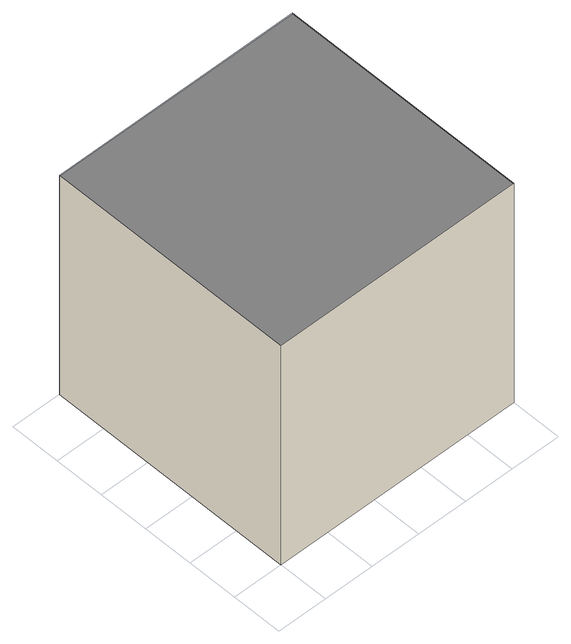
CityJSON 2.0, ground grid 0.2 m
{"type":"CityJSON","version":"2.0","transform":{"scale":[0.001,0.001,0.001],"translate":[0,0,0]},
"CityObjects":{
"object1":{"type":"GenericCityObject","geometry":[{"type":"MultiSurface","lod":"1","boundaries":[[[0,1,2,3]],[[0,3,4,5]],[[3,2,6,4]],[[2,1,7,6]],[[5,4,6,7],[8,9,10,11]],[[1,0,5,7]]],"semantics":{"surfaces":[{"type":"GroundSurface"},{"type":"WallSurface","on_footprint_edge":false},{"type":"WallSurface","on_footprint_edge":true}],"values":[0,1,2,null,0,1]}}]}
},
"vertices":[
[0,0,0],[0,1000,0],[1000,1000,0],[1000,0,0],[1000,0,1000],[0,0,1000],[1000,1000,1000],[0,1000,1000],[1200,1200,1000],[1200,1800,1000],[1800,1800,1000],[1800,1200,1000]
]}
